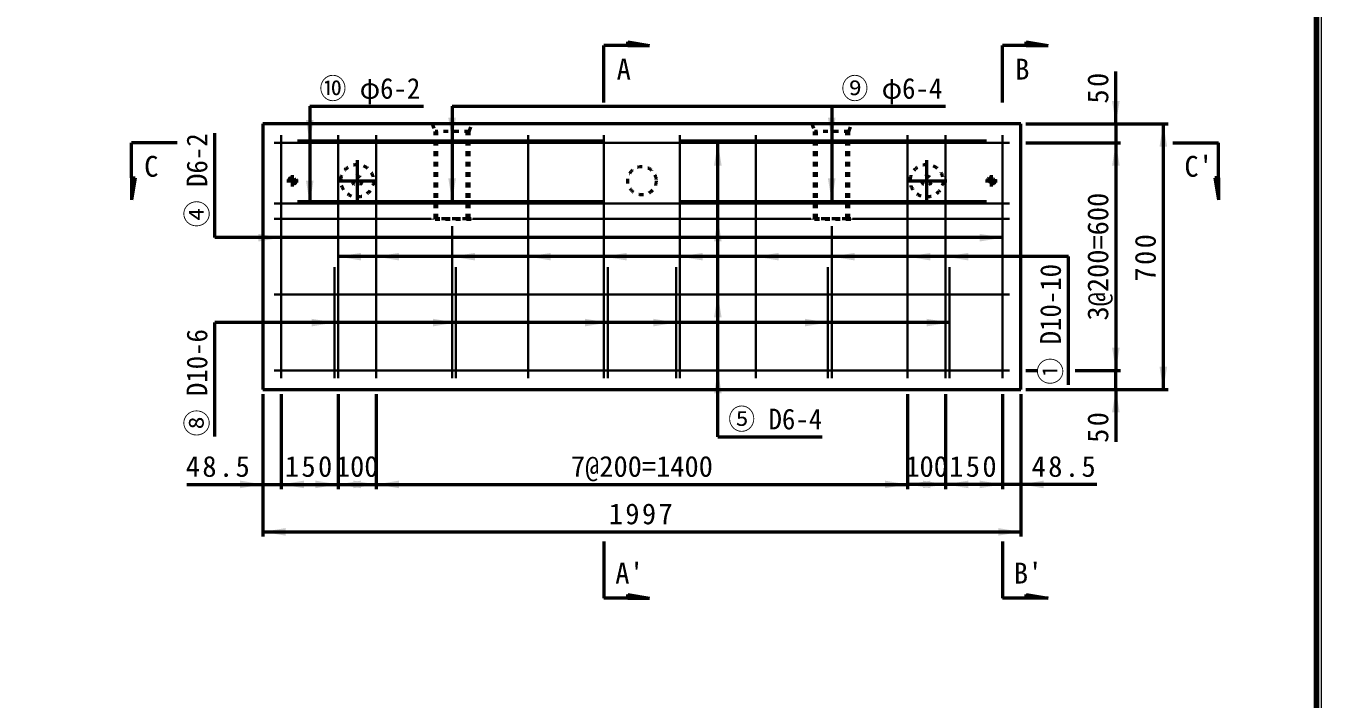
# Model space of a CAD drawing. Units: millimetres, scale not verified. Extents: x 100 to 4105, y 100 to 2870.
# Drawn here: x 2740 to 4105, y 844 to 1553 of the extents above; entities that cross this region are included whole.
import ezdxf
from ezdxf.enums import TextEntityAlignment as Align

# ---------------------------------------------------------------- set-up
doc = ezdxf.new("R2010")
doc.units = ezdxf.units.MM
doc.header["$LTSCALE"] = 5
doc.linetypes.add('USER2', pattern=[13.4, 10, -1.2, 1, -1.2])
doc.linetypes.add('USER3', pattern=[2.2, 1, -1.2])
doc.layers.add('V-nasSTD', color=7, linetype='Continuous', lineweight=50)
doc.styles.add('ＭＳ ゴシック', font='')
doc.styles.get('ＭＳ ゴシック').set_extended_font_data('MS Gothic')

msp = doc.modelspace()

# ---------------------------------------------------------------- hatches: boundary and pattern name
at = {"layer": 'V-nasSTD'}
for points in [[(3888.766, 1473.766), (3892.766, 1473.766), (3888.766, 1449.766), (3884.766, 1473.766)], [(3039.366, 1453.766), (3043.366, 1453.766), (3039.366, 1429.766), (3035.366, 1453.766)], [(3189.366, 1456.166), (3193.366, 1456.166), (3189.366, 1432.166), (3185.366, 1456.166)], [(3589.366, 1456.166), (3593.366, 1456.166), (3589.366, 1432.166), (3585.366, 1456.166)], [(3938.766, 1425.766), (3942.766, 1425.766), (3938.766, 1449.766), (3934.766, 1425.766)], [(3469.366, 1405.766), (3473.366, 1405.766), (3469.366, 1429.766), (3465.366, 1405.766)], [(3888.766, 1405.766), (3892.766, 1405.766), (3888.766, 1429.766), (3884.766, 1405.766)], [(3189.366, 1392.166), (3193.366, 1392.166), (3189.366, 1368.166), (3185.366, 1392.166)], [(3589.366, 1392.166), (3593.366, 1392.166), (3589.366, 1368.166), (3585.366, 1392.166)], [(3039.366, 1389.766), (3043.366, 1389.766), (3039.366, 1365.766), (3035.366, 1389.766)], [(3469.366, 1325.766), (3473.366, 1325.766), (3469.366, 1349.766), (3465.366, 1325.766)], [(2985.366, 1329.766), (2985.366, 1325.766), (3009.366, 1329.766), (2985.366, 1333.766)], [(3745.366, 1329.766), (3745.366, 1325.766), (3769.366, 1329.766), (3745.366, 1333.766)], [(3093.366, 1309.766), (3093.366, 1305.766), (3069.366, 1309.766), (3093.366, 1313.766)], [(3133.366, 1309.766), (3133.366, 1305.766), (3109.366, 1309.766), (3133.366, 1313.766)], [(3213.366, 1309.766), (3213.366, 1305.766), (3189.366, 1309.766), (3213.366, 1313.766)], [(3293.366, 1309.766), (3293.366, 1305.766), (3269.366, 1309.766), (3293.366, 1313.766)], [(3373.366, 1309.766), (3373.366, 1305.766), (3349.366, 1309.766), (3373.366, 1313.766)], [(3453.366, 1309.766), (3453.366, 1305.766), (3429.366, 1309.766), (3453.366, 1313.766)], [(3533.366, 1309.766), (3533.366, 1305.766), (3509.366, 1309.766), (3533.366, 1313.766)], [(3613.366, 1309.766), (3613.366, 1305.766), (3589.366, 1309.766), (3613.366, 1313.766)], [(3693.366, 1309.766), (3693.366, 1305.766), (3669.366, 1309.766), (3693.366, 1313.766)], [(3733.366, 1309.766), (3733.366, 1305.766), (3709.366, 1309.766), (3733.366, 1313.766)], [(3469.366, 1245.766), (3473.366, 1245.766), (3469.366, 1269.766), (3465.366, 1245.766)], [(3041.366, 1240.28), (3041.366, 1236.28), (3065.366, 1240.28), (3041.366, 1244.28)], [(3169.366, 1240.28), (3169.366, 1236.28), (3193.366, 1240.28), (3169.366, 1244.28)], [(3329.366, 1240.28), (3329.366, 1236.28), (3353.366, 1240.28), (3329.366, 1244.28)], [(3401.366, 1240.28), (3401.366, 1236.28), (3425.366, 1240.28), (3401.366, 1244.28)], [(3561.366, 1240.28), (3561.366, 1236.28), (3585.366, 1240.28), (3561.366, 1244.28)], [(3689.366, 1240.28), (3689.366, 1236.28), (3713.366, 1240.28), (3689.366, 1244.28)], [(3888.766, 1213.766), (3892.766, 1213.766), (3888.766, 1189.766), (3884.766, 1213.766)], [(3469.366, 1165.766), (3473.366, 1165.766), (3469.366, 1189.766), (3465.366, 1165.766)], [(3938.766, 1193.766), (3942.766, 1193.766), (3938.766, 1169.766), (3934.766, 1193.766)], [(3888.766, 1145.766), (3892.766, 1145.766), (3888.766, 1169.766), (3884.766, 1145.766)], [(2965.966, 1069.766), (2965.966, 1065.766), (2989.966, 1069.766), (2965.966, 1073.766)], [(3033.366, 1069.766), (3033.366, 1065.766), (3009.366, 1069.766), (3033.366, 1073.766)], [(3045.366, 1069.766), (3045.366, 1065.766), (3069.366, 1069.766), (3045.366, 1073.766)], [(3093.366, 1069.766), (3093.366, 1065.766), (3069.366, 1069.766), (3093.366, 1073.766)], [(3085.366, 1069.766), (3085.366, 1065.766), (3109.366, 1069.766), (3085.366, 1073.766)], [(3133.366, 1069.766), (3133.366, 1065.766), (3109.366, 1069.766), (3133.366, 1073.766)], [(3645.366, 1069.766), (3645.366, 1065.766), (3669.366, 1069.766), (3645.366, 1073.766)], [(3693.366, 1069.766), (3693.366, 1065.766), (3669.366, 1069.766), (3693.366, 1073.766)], [(3685.366, 1069.766), (3685.366, 1065.766), (3709.366, 1069.766), (3685.366, 1073.766)], [(3733.366, 1069.766), (3733.366, 1065.766), (3709.366, 1069.766), (3733.366, 1073.766)], [(3745.366, 1069.766), (3745.366, 1065.766), (3769.366, 1069.766), (3745.366, 1073.766)], [(3812.766, 1069.766), (3812.766, 1065.766), (3788.766, 1069.766), (3812.766, 1073.766)], [(3013.966, 1019.766), (3013.966, 1015.766), (2989.966, 1019.766), (3013.966, 1023.766)], [(3764.766, 1019.766), (3764.766, 1015.766), (3788.766, 1019.766), (3764.766, 1023.766)]]:
    msp.add_hatch(color=256, dxfattribs=at).paths.add_polyline_path(points)

# ---------------------------------------------------------------- linework, layer by layer
at = {"layer": 'V-nasSTD', "lineweight": 100}
msp.add_line((4100, 105), (4100, 2865), dxfattribs=at)
at = {"layer": 'V-nasSTD'}
for p, q in [((3349.366, 1472.166), (3349.366, 1532.166)), ((3374.366, 1532.166), (3349.366, 1532.166)), ((3374.366, 1532.166), (3374.366, 1536.006)), ((3374.366, 1536.006), (3397.406, 1532.166)), ((3374.366, 1532.166), (3397.406, 1532.166)), ((3769.366, 1472.166), (3769.366, 1532.166)), ((3794.366, 1532.166), (3769.366, 1532.166)), ((3794.366, 1532.166), (3794.366, 1536.006)), ((3794.366, 1536.006), (3817.406, 1532.166)), ((3794.366, 1532.166), (3817.406, 1532.166)), ((3888.766, 1449.766), (3888.766, 1504.766)), ((3039.366, 1468.166), (3039.366, 1365.766)), ((3039.366, 1468.166), (3159.366, 1468.166)), ((3189.366, 1468.166), (3189.366, 1368.166)), ((3189.366, 1468.166), (3709.366, 1468.166)), ((3589.366, 1468.166), (3589.366, 1368.166)), ((2989.966, 1449.766), (2989.966, 1169.766)), ((3788.766, 1449.766), (2989.966, 1449.766)), ((3788.766, 1169.766), (3788.766, 1449.766)), ((3793.766, 1449.766), (3943.766, 1449.766)), ((3888.766, 1449.766), (3888.766, 1429.766)), ((3938.766, 1449.766), (3938.766, 1169.766)), ((2939.366, 1329.766), (2939.366, 1439.766)), ((2851.518, 1392.806), (2851.518, 1429.766)), ((2899.558, 1429.766), (2851.518, 1429.766)), ((3469.366, 1119.766), (3469.366, 1429.766)), ((3793.766, 1429.766), (3893.766, 1429.766)), ((3888.766, 1429.766), (3888.766, 1189.766)), ((3948.766, 1429.766), (3996.806, 1429.766)), ((3996.806, 1392.806), (3996.806, 1429.766)), ((2851.518, 1392.806), (2855.358, 1392.806)), ((2855.358, 1392.806), (2851.518, 1369.766)), ((2851.518, 1392.806), (2851.518, 1369.766)), ((3996.806, 1392.806), (3992.966, 1392.806)), ((3992.966, 1392.806), (3996.806, 1369.766)), ((3996.806, 1392.806), (3996.806, 1369.766)), ((3769.366, 1329.766), (2939.366, 1329.766)), ((3838.766, 1309.766), (3069.366, 1309.766)), ((3838.766, 1174.766), (3838.766, 1309.766)), ((3713.366, 1240.28), (2939.366, 1240.28)), ((2939.366, 1120.28), (2939.366, 1240.28)), ((3793.766, 1189.766), (3805.766, 1189.766)), ((3845.766, 1189.766), (3893.766, 1189.766)), ((3888.766, 1169.766), (3888.766, 1189.766)), ((2989.966, 1169.766), (3788.766, 1169.766)), ((2989.966, 1164.766), (2989.966, 1014.766)), ((3009.366, 1164.766), (3009.366, 1064.766)), ((3069.366, 1164.766), (3069.366, 1064.766)), ((3109.366, 1164.766), (3109.366, 1064.766)), ((3669.366, 1164.766), (3669.366, 1064.766)), ((3709.366, 1164.766), (3709.366, 1064.766)), ((3769.366, 1164.766), (3769.366, 1064.766)), ((3788.766, 1164.766), (3788.766, 1014.766)), ((3793.766, 1169.766), (3943.766, 1169.766)), ((3888.766, 1169.766), (3888.766, 1114.766)), ((3469.366, 1119.766), (3579.366, 1119.766)), ((2909.966, 1069.766), (2989.966, 1069.766)), ((2989.966, 1069.766), (3009.366, 1069.766)), ((3009.366, 1069.766), (3069.366, 1069.766)), ((3069.366, 1069.766), (3109.366, 1069.766)), ((3109.366, 1069.766), (3669.366, 1069.766)), ((3709.366, 1069.766), (3669.366, 1069.766)), ((3769.366, 1069.766), (3709.366, 1069.766)), ((3788.766, 1069.766), (3769.366, 1069.766)), ((3868.766, 1069.766), (3788.766, 1069.766)), ((2989.966, 1019.766), (3788.766, 1019.766)), ((3349.366, 1009.766), (3349.366, 949.766)), ((3769.366, 1009.766), (3769.366, 949.766)), ((3374.366, 949.766), (3349.366, 949.766)), ((3374.366, 949.766), (3374.366, 953.606)), ((3374.366, 953.606), (3397.406, 949.766)), ((3374.366, 949.766), (3397.406, 949.766)), ((3794.366, 949.766), (3769.366, 949.766)), ((3794.366, 949.766), (3794.366, 953.606)), ((3794.366, 953.606), (3817.406, 949.766)), ((3817.406, 949.766), (3794.366, 949.766))]:
    msp.add_line(p, q, dxfattribs=at)
at = {"layer": 'V-nasSTD', "linetype": 'USER3'}
for p, q in [((3168.366, 1449.766), (3171.366, 1441.766)), ((3207.366, 1441.766), (3210.366, 1449.766)), ((3568.366, 1449.766), (3571.366, 1441.766)), ((3607.366, 1441.766), (3610.366, 1449.766)), ((3171.366, 1349.766), (3171.366, 1441.766)), ((3207.366, 1441.766), (3171.366, 1441.766)), ((3173.366, 1349.766), (3173.366, 1441.766)), ((3205.366, 1349.766), (3205.366, 1441.766)), ((3207.366, 1349.766), (3207.366, 1441.766)), ((3571.366, 1349.766), (3571.366, 1441.766)), ((3607.366, 1441.766), (3571.366, 1441.766)), ((3573.366, 1349.766), (3573.366, 1441.766)), ((3605.366, 1349.766), (3605.366, 1441.766)), ((3607.366, 1349.766), (3607.366, 1441.766)), ((3209.366, 1349.766), (3169.366, 1349.766)), ((3169.366, 1348.966), (3169.366, 1349.766)), ((3209.366, 1348.966), (3169.366, 1348.966)), ((3205.366, 1349.766), (3173.366, 1349.766)), ((3209.366, 1348.966), (3209.366, 1349.766)), ((3609.366, 1349.766), (3569.366, 1349.766)), ((3569.366, 1348.966), (3569.366, 1349.766)), ((3609.366, 1348.966), (3569.366, 1348.966)), ((3605.366, 1349.766), (3573.366, 1349.766)), ((3605.366, 1349.766), (3573.366, 1349.766)), ((3609.366, 1348.966), (3609.366, 1349.766))]:
    msp.add_line(p, q, dxfattribs=at)
at = {"layer": 'V-nasSTD', "lineweight": 35}
for p, q in [((3009.366, 1437.766), (3009.366, 1181.766)), ((3069.366, 1437.766), (3069.366, 1181.766)), ((3109.366, 1437.766), (3109.366, 1181.766)), ((3269.366, 1437.766), (3269.366, 1181.766)), ((3349.366, 1437.766), (3349.366, 1181.766)), ((3429.366, 1437.766), (3429.366, 1181.766)), ((3509.366, 1437.766), (3509.366, 1181.766)), ((3669.366, 1437.766), (3669.366, 1181.766)), ((3709.366, 1437.766), (3709.366, 1181.766)), ((3769.366, 1437.766), (3769.366, 1181.766)), ((3001.966, 1429.766), (3776.766, 1429.766)), ((3026.366, 1432.166), (3349.366, 1432.166)), ((3752.366, 1432.166), (3429.366, 1432.166)), ((3001.966, 1365.766), (3776.766, 1365.766)), ((3026.366, 1368.166), (3349.366, 1368.166)), ((3752.366, 1368.166), (3429.366, 1368.166)), ((3001.966, 1349.766), (3167.366, 1349.766)), ((3189.366, 1341.766), (3189.366, 1181.766)), ((3211.366, 1349.766), (3567.366, 1349.766)), ((3589.366, 1341.766), (3589.366, 1181.766)), ((3611.366, 1349.766), (3776.766, 1349.766)), ((3065.366, 1298.795), (3065.366, 1181.766)), ((3193.366, 1298.795), (3193.366, 1181.766)), ((3353.366, 1298.795), (3353.366, 1181.766)), ((3425.366, 1298.795), (3425.366, 1181.766)), ((3585.366, 1298.795), (3585.366, 1181.766)), ((3713.366, 1298.795), (3713.366, 1181.766)), ((3001.966, 1269.766), (3776.766, 1269.766)), ((3001.966, 1189.766), (3776.766, 1189.766))]:
    msp.add_line(p, q, dxfattribs=at)
at = {"layer": 'V-nasSTD', "linetype": 'USER2'}
for p, q in [((3089.366, 1411.566), (3089.366, 1369.166)), ((3689.366, 1411.566), (3689.366, 1369.166)), ((3021.166, 1383.766), (3021.166, 1395.766)), ((3757.566, 1383.766), (3757.566, 1395.766)), ((3015.166, 1389.766), (3027.166, 1389.766)), ((3068.166, 1389.766), (3110.566, 1389.766)), ((3668.166, 1389.766), (3710.566, 1389.766)), ((3751.566, 1389.766), (3763.566, 1389.766))]:
    msp.add_line(p, q, dxfattribs=at)
at = {"layer": 'V-nasSTD', "lineweight": 13}
msp.add_lwpolyline([(100, 100), (100, 2870), (4105, 2870), (4105, 100)], close=True, dxfattribs=at)
at = {"layer": 'V-nasSTD', "linetype": 'USER3'}
for centre, radius in [((3089.366, 1389.766), 17.2), ((3689.366, 1389.766), 17.2), ((3021.166, 1389.766), 3.8), ((3021.166, 1389.766), 2.4), ((3089.366, 1389.766), 5), ((3389.366, 1389.766), 15), ((3689.366, 1389.766), 5), ((3757.566, 1389.766), 3.8), ((3757.566, 1389.766), 2.4), ((3021.166, 1389.766), 2), ((3757.566, 1389.766), 2)]:
    msp.add_circle(centre, radius, dxfattribs=at)

# ---------------------------------------------------------------- texts
at = {"layer": 'V-nasSTD', "style": 'ＭＳ ゴシック'}
for s, p in [('A', (3370.231, 1518.341)), ('B', (3790.231, 1518.341)), ('C', (2872.383, 1415.941)), ("C'", (3975.94, 1415.941)), ('100', (3089.366, 1099.766)), ('7@200=1400', (3389.366, 1099.766)), ('100', (3689.366, 1099.766)), ("A'", (3376.255, 987.322)), ("B'", (3796.255, 987.322))]:
    msp.add_text(s, height=21.99, dxfattribs=at).set_placement(p, align=Align.TOP_CENTER)
at = {"layer": 'V-nasSTD', "style": 'ＭＳ ゴシック', "width": 0.95}
for s, p in [('⑩ φ6-2', (3102.731, 1497.974)), ('⑨ φ6-4', (3652.731, 1497.974)), ('⑤ D6-4', (3529.81, 1149.574))]:
    msp.add_text(s, height=21.85, dxfattribs=at).set_placement(p, align=Align.TOP_CENTER)
for s, p in [('④ D6-2', (2909.558, 1390.21)), ('① D10-10', (3808.958, 1238.48)), ('⑧ D10-6', (2909.558, 1176.916))]:
    msp.add_text(s, height=21.85, rotation=90, dxfattribs=at).set_placement(p, align=Align.TOP_CENTER)
at = {"layer": 'V-nasSTD', "style": 'ＭＳ ゴシック'}
msp.add_text('3@200=600', height=21.99, rotation=90, dxfattribs=at).set_placement((3858.766, 1309.766), align=Align.TOP_CENTER)
at = {"layer": 'V-nasSTD', "char_height": 21.99, "attachment_point": 2, "rotation": 90, "style": 'ＭＳ ゴシック'}
for s, insert in [('\\T1.17;50', (3858.766, 1488.516)), ('\\T1.17;700', (3908.766, 1309.766)), ('\\T1.17;50', (3858.766, 1131.016))]:
    msp.add_mtext(s, dxfattribs=dict(at, insert=insert))
at = {"layer": 'V-nasSTD', "char_height": 21.99, "attachment_point": 2, "style": 'ＭＳ ゴシック'}
for s, insert in [('\\T1.17;48.5', (2943.716, 1099.766)), ('\\T1.17;150', (3039.366, 1099.766)), ('\\T1.17;150', (3739.366, 1099.766)), ('\\T1.17;48.5', (3835.016, 1099.766)), ('\\T1.17;1997', (3389.366, 1049.766))]:
    msp.add_mtext(s, dxfattribs=dict(at, insert=insert))

doc.saveas('drawing.dxf')
